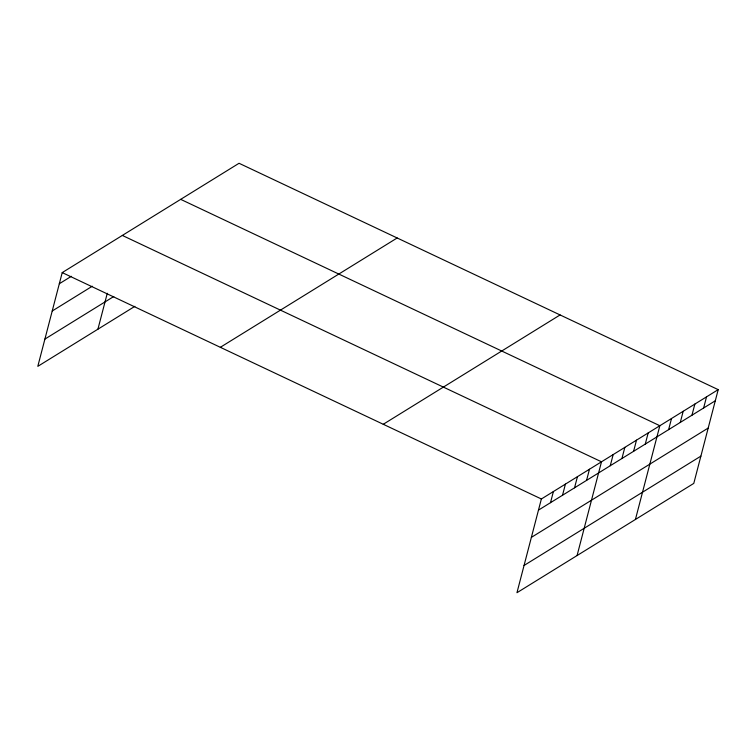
<?xml version="1.0" encoding="UTF-8"?>
<svg xmlns="http://www.w3.org/2000/svg" width="756" height="756" viewBox="0 0 756 756"><rect width="100%" height="100%" fill="white"/><g stroke="black" fill="none" stroke-linecap="round" stroke-linejoin="round"><path stroke-width="1.13" d="M718.2 389.642L541.372 498.979L516.953 592.723L693.781 483.396L718.2 389.642L239.047 163.277L62.219 272.604L37.8 366.358L134.88 306.331M97.921 329.181L107.276 293.281M550.5 502.683L553.392 491.542M562.521 495.246L565.422 484.114M574.541 487.809L577.442 476.677M586.571 480.381L589.472 469.24M577.074 555.556L601.492 461.803L122.34 235.437M610.262 465.724L613.163 454.592M621.933 458.514L624.834 447.372M633.604 451.294L636.505 440.162M645.274 444.074L648.175 432.942M635.427 519.476L659.846 425.722L180.693 199.357M668.616 429.644L671.517 418.512M680.287 422.434L683.188 411.292M691.957 415.214L694.858 404.082M703.628 407.994L706.529 396.862M59.318 283.746L71.338 276.309M52.221 311.009L92.298 286.222M44.897 339.094L113.778 296.503M220.336 347.306L397.165 237.979M383.254 424.277L560.083 314.94M538.47 510.12L715.299 400.784M531.373 537.374L708.202 428.047M524.05 565.469L700.878 456.133M62.219 272.604L541.372 498.979"/></g></svg>
